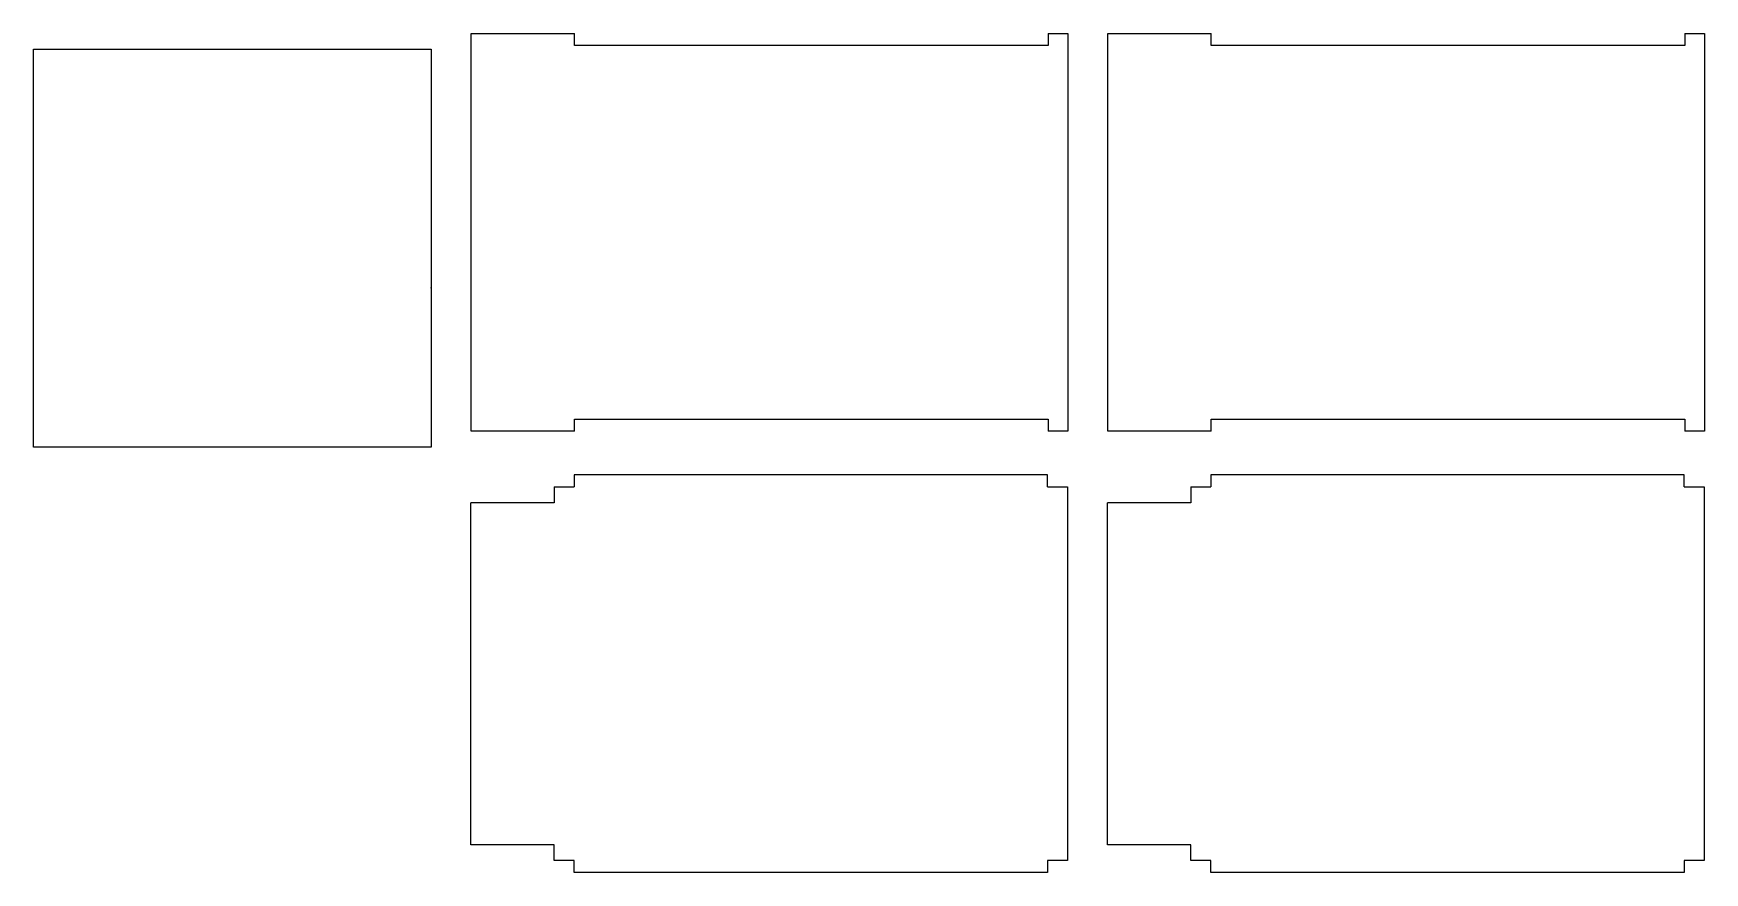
# Model space of a CAD drawing. Header units: millimetres. Extents: x -100 to 320, y -147 to 64.
import ezdxf

# ---------------------------------------------------------------- set-up
doc = ezdxf.new("R2010")
doc.units = ezdxf.units.MM
doc.header["$MEASUREMENT"] = 0
doc.layers.add('Team 2 laser  files v2_Sketch1', color=7, linetype='Continuous')

msp = doc.modelspace()

# ---------------------------------------------------------------- linework, layer by layer
at = {"layer": 'Team 2 laser  files v2_Sketch1'}
for p, q in [((10, -36), (10, 64)), ((10, 64), (36, 64)), ((10, -36), (10, 64)), ((10, 64), (36, 64)), ((36, 61), (36, 64)), ((155, 64), (155, 61)), ((155, 64), (160, 64)), ((155, 64), (160, 64)), ((160, 64), (160, -36)), ((160, 64), (160, -36)), ((170, -36), (170, 64)), ((170, -36), (170, 64)), ((170, 64), (196, 64)), ((170, 64), (196, 64)), ((196, 61), (196, 64)), ((315, 64), (315, 61)), ((315, 64), (320, 64)), ((315, 64), (320, 64)), ((320, 64), (320, -36)), ((320, 64), (320, -36)), ((-100, 60), (0, 60)), ((-100, -40), (-100, 60)), ((0, 60), (0, -40)), ((155, 61), (36, 61)), ((315, 61), (196, 61)), ((36, -33), (155, -33)), ((36, -36), (36, -33)), ((155, -33), (155, -36)), ((196, -33), (315, -33)), ((196, -36), (196, -33)), ((315, -33), (315, -36)), ((36, -36), (10, -36)), ((36, -36), (10, -36)), ((160, -36), (155, -36)), ((160, -36), (155, -36)), ((196, -36), (170, -36)), ((196, -36), (170, -36)), ((320, -36), (315, -36)), ((320, -36), (315, -36)), ((0, -40), (-100, -40)), ((30.9, -50), (35.9, -50)), ((30.9, -50), (30.9, -54)), ((154.9, -47), (35.9, -47)), ((35.9, -47), (35.9, -50)), ((154.9, -50), (154.9, -47)), ((154.9, -50), (159.9, -50)), ((159.9, -50), (159.9, -144)), ((190.9, -50), (190.9, -54)), ((190.9, -50), (195.9, -50)), ((314.9, -47), (195.9, -47)), ((195.9, -47), (195.9, -50)), ((314.9, -50), (314.9, -47)), ((314.9, -50), (319.9, -50)), ((319.9, -50), (319.9, -144)), ((30.9, -54), (9.9, -54)), ((9.9, -140), (9.9, -54)), ((169.9, -140), (169.9, -54)), ((190.9, -54), (169.9, -54)), ((30.9, -140), (9.9, -140)), ((30.9, -144), (30.9, -140)), ((190.9, -140), (169.9, -140)), ((190.9, -144), (190.9, -140)), ((35.9, -144), (30.9, -144)), ((35.9, -147), (35.9, -144)), ((154.9, -147), (35.9, -147)), ((154.9, -144), (154.9, -147)), ((159.9, -144), (154.9, -144)), ((195.9, -144), (190.9, -144)), ((195.9, -147), (195.9, -144)), ((314.9, -147), (195.9, -147)), ((319.9, -144), (314.9, -144)), ((314.9, -144), (314.9, -147))]:
    msp.add_line(p, q, dxfattribs=at)
msp.add_point((0, 0), dxfattribs=at)

doc.saveas('drawing.dxf')
